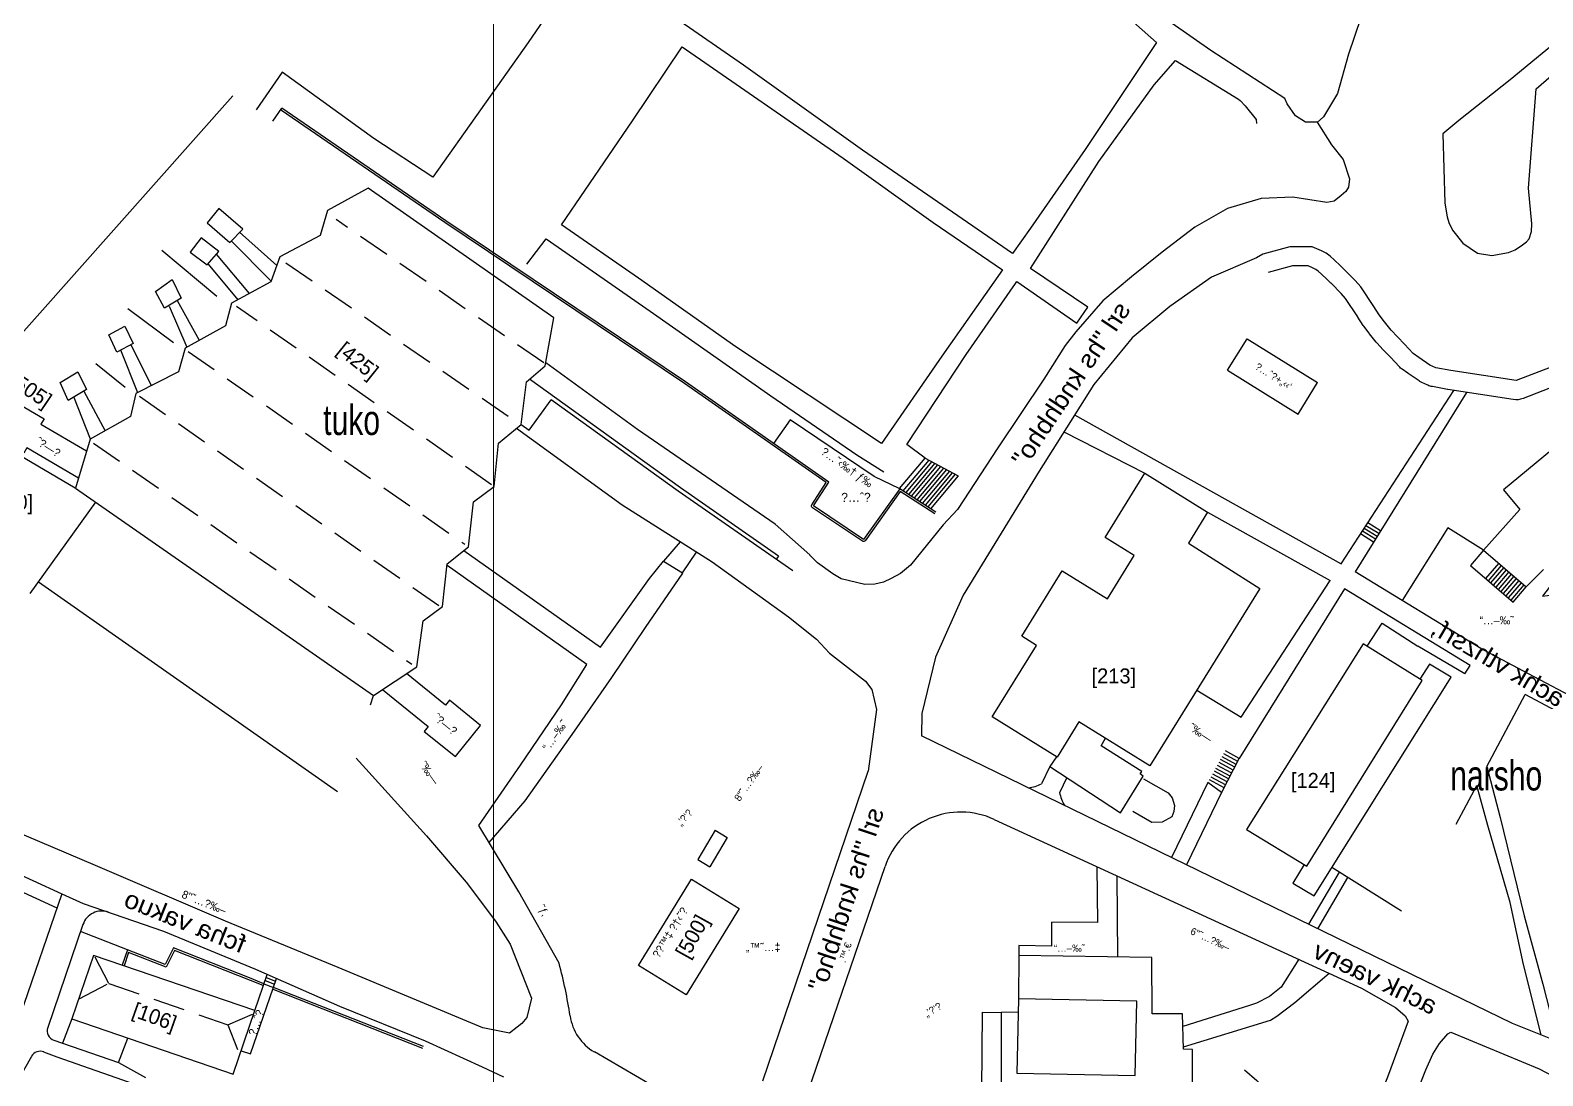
# Model space of a CAD drawing. Header units: millimetres. Extents: x 206768 to 208678, y 737854 to 739416.
# Drawn here: x 207191.2 to 207342.4, y 738649.3 to 738753.8 of the extents above; entities that cross this region are included whole.
import ezdxf
from ezdxf.enums import TextEntityAlignment as Align

# ---------------------------------------------------------------- set-up
doc = ezdxf.new("R2010")
doc.units = ezdxf.units.MM
doc.header["$LTSCALE"] = 0.5
doc.linetypes.add('HIDDEN', pattern=[9.525, 6.35, -3.175])
doc.layers.get('0').update_dxf_attribs({"color": 2})
for name, color, linetype in [('1BATIM', 6, 'Continuous'), ('1MADREGOT', 60, 'Continuous'), ('F-KIR-TOMECH', 140, 'Continuous'), ('F-MADREGOT', 61, 'Continuous'), ('H-HOUSE', 6, 'Continuous'), ('H-MITKAN', 6, 'Continuous'), ('H-MIVNE', 6, 'Continuous'), ('H-ROOF', 6, 'HIDDEN'), ('H-SCHACHA', 6, 'Continuous'), ('H-ZIBUR', 6, 'Continuous'), ('MISPAR', 1, 'Continuous'), ('R-MIDRACHA', 31, 'Continuous'), ('TEXT', 7, 'Continuous'), ('TR_ANOT_L', 7, 'Continuous')]:
    doc.layers.add(name, color=color, linetype=linetype)
for name, color, linetype, lineweight in [('1COVER', 7, 'Continuous', 25), ('1KAV-ASFLT', 7, 'Continuous', 25), ('A-NOTE', 82, 'Continuous', 9), ('R-E-SAFA', 7, 'Continuous', 25), ('R-MER', 7, 'Continuous', 25), ('R-ROAD', 7, 'Continuous', 25), ('rehovot', 7, 'Continuous', 40)]:
    doc.layers.add(name, color=color, linetype=linetype, lineweight=lineweight)
doc.layers.add('help', color=2, linetype='Continuous', lineweight=9, plot=False)
doc.styles.add('NR1', font='narkism$.shx')
doc.styles.add('REHOV-BIG', font='gil1.shx', dxfattribs={"height": 1.8})
doc.styles.add('TRHEBTXT', font='hebtxt')

# ---------------------------------------------------------------- blocks, each defined once
blk = doc.blocks.new('ANOT0')
at = {"style": 'TRHEBTXT', "flags": 8}
blk.add_attdef('TEXT', text='', height=1.6, dxfattribs=at).set_placement((0, -1.16), align=Align.TOP_CENTER)
blk = doc.blocks.new('ANOT10')
at = {"style": 'TRHEBTXT', "flags": 8}
blk.add_attdef('TEXT', text='', height=1.6, dxfattribs=at).set_placement((0, -1.16), align=Align.TOP_CENTER)
blk = doc.blocks.new('TR_LOT')
at = {"flags": 8}
blk.add_attdef('LOT', text='', height=3, dxfattribs=at).set_placement((0, 0), align=Align.MIDDLE_CENTER)
blk = doc.blocks.new('ANOT200')
at = {"style": 'TRHEBTXT', "flags": 8}
blk.add_attdef('TEXT', text='', height=1.8, dxfattribs=at).set_placement((0, 0), align=Align.MIDDLE_CENTER)
blk = doc.blocks.new('ANOT1')
at = {"style": 'TRHEBTXT', "flags": 8}
blk.add_attdef('TEXT', text='', height=1.6, dxfattribs=at).set_placement((0, -1.16), align=Align.TOP_CENTER)

msp = doc.modelspace()

# ---------------------------------------------------------------- linework, layer by layer
at = {"layer": '1BATIM'}
for points in [[(207196.02, 738709.02), (207190.88, 738712.04), (207190.56, 738711.49), (207187.11, 738713.52), (207189.14, 738716.97), (207192.59, 738714.94), (207192.28, 738714.41), (207196.84, 738711.73)], [(207226.42, 738687.91), (207230.99, 738684.21), (207230.59, 738683.71), (207233.7, 738681.19), (207236.22, 738684.3), (207233.11, 738686.82), (207232.72, 738686.34), (207228.83, 738689.5)]]:
    msp.add_lwpolyline(points, dxfattribs=at)
at = {"layer": '1COVER'}
for p, q in [((207165.93, 738696.01), (207211.46, 738747.19)), ((207241.08, 738713.8), (207243.26, 738716.83)), ((207334.75, 738717.57), (207323.63, 738699.66)), ((207240.27, 738714.38), (207241.08, 738713.8)), ((207267.16, 738714.82), (207265.51, 738712.46)), ((207294.52, 738713.63), (207302.62, 738709.5)), ((207308.89, 738705.6), (207321.13, 738698.77)), ((207332.89, 738704.04), (207328.33, 738696.79)), ((207336.46, 738701.8), (207332.89, 738704.04)), ((207266.01, 738701.22), (207265.78, 738700.9)), ((207336.18, 738692), (207323.63, 738699.66)), ((207335.14, 738690.29), (207322.57, 738697.96)), ((207334.61, 738689.45), (207329.9, 738692.24)), ((207341.54, 738689.16), (207336.18, 738692)), ((207334.61, 738689.45), (207335.14, 738690.29)), ((207357.36, 738680.76), (207341.54, 738689.16)), ((207225.21, 738686.36), (207225.51, 738687.31)), ((207336.79, 738680.2), (207340.61, 738687.39)), ((207358.19, 738678.05), (207340.61, 738687.39)), ((207293.13, 738680.2), (207292.28, 738678.46)), ((207294.82, 738679.1), (207294.08, 738677.59)), ((207308.92, 738678.59), (207305.28, 738671.12)), ((207310.28, 738677.6), (207306.77, 738670.39)), ((207333.73, 738674.44), (207335.79, 738678.32)), ((207297.9, 738664.61), (207297.86, 738670.19)), ((207328.25, 738665.76), (207321.3, 738670.13)), ((207299.92, 738661.18), (207299.86, 738669.27)), ((207319, 738664.44), (207322.06, 738669.65)), ((207319.9, 738664), (207322.91, 738669.11)), ((207194.36, 738667.5), (207190.21, 738655.37)), ((207196.48, 738664.41), (207192.96, 738654.12)), ((207297.9, 738664.61), (207293.3, 738664.67)), ((207293.31, 738662.27), (207293.3, 738664.67)), ((207290.03, 738662.32), (207290.01, 738661.32)), ((207293.31, 738662.27), (207290.03, 738662.32)), ((207213.66, 738655.83), (207214.9, 738659.44)), ((207213.23, 738651.49), (207215.81, 738659.04)), ((207193.58, 738652.85), (207194.44, 738652.55)), ((207212.29, 738651.81), (207213.23, 738651.49)), ((207191.33, 738651.25), (207187.35, 738644.21)), ((207193.89, 738651.16), (207192.57, 738651.68)), ((207202.35, 738648.2), (207193.89, 738651.16)), ((207200.04, 738650.63), (207202.73, 738649.15))]:
    msp.add_line(p, q, dxfattribs=at)
for points in [[(207266.01, 738701.22), (207256.2, 738708.05), (207241.1, 738718.88)], [(207295.59, 738715.33), (207322.22, 738700.44), (207333.51, 738717.76)], [(207275.55, 738709.16), (207267.16, 738714.82)], [(207278.12, 738707.95), (207275.55, 738709.16)], [(207200.92, 738661.89), (207196.24, 738663.72)]]:
    msp.add_lwpolyline(points, dxfattribs=at)
msp.add_lwpolyline([(207171.5, 738676.93), (207179.49, 738672.74, 0.011044), (207179.55, 738672.71), (207187.94, 738668.78, 0.002597), (207187.96, 738668.78), (207193.88, 738666.08, 0.023697)], format="xyb", dxfattribs=at)
for centre, radius, start, end in [((207290.42, 738682.35), 4.31, 277.5558, 295.6755), ((207298.29, 738678.52), 4.31, 192.4309, 210.5507), ((207198.37, 738663.77), 2, 70.9261, 161.117), ((207193.9, 738653.8), 1, 161.117, 251.0443), ((207192.2, 738650.76), 1, 68.2407, 150.4735)]:
    msp.add_arc(centre, radius, start, end, dxfattribs=at)
at = {"layer": '1KAV-ASFLT'}
for p, q in [((207264.42, 738648.81), (207274.97, 738679.75)), ((207188.58, 738670.14), (207194.36, 738667.5)), ((207268.51, 738646.36), (207276.65, 738670.23)), ((207194.36, 738667.5), (207196.5, 738666.53)), ((207196.5, 738666.53), (207204.54, 738663.75)), ((207204.54, 738663.75), (207213.73, 738659.96)), ((207213.73, 738659.96), (207222.12, 738656.25)), ((207222.12, 738656.25), (207230.68, 738652.79)), ((207230.68, 738652.79), (207236.38, 738650.2)), ((207236.38, 738650.2), (207238.51, 738649.19)), ((207257.17, 738646.1), (207247.59, 738651.7))]:
    msp.add_line(p, q, dxfattribs=at)
msp.add_lwpolyline([(207223.77, 738681.02), (207230.83, 738673.29), (207234.77, 738668.64), (207236.1, 738666.9), (207237.78, 738664.66), (207239.18, 738662.46), (207241.3, 738657.05), (207240.85, 738655.14), (207240.33, 738654.54), (207239.88, 738654.17), (207239.11, 738653.57), (207236.45, 738654.09), (207221.98, 738660.14), (207210.73, 738664.74), (207197.72, 738670.31), (207187.92, 738674.47)], dxfattribs=at)
at = {"layer": '1MADREGOT'}
for p, q in [((207325.47, 738702.63), (207324.17, 738703.43)), ((207325.65, 738702.91), (207324.35, 738703.71)), ((207325.82, 738703.19), (207324.53, 738703.98)), ((207326, 738703.48), (207324.71, 738704.26)), ((207326.17, 738703.76), (207324.89, 738704.54)), ((207336.46, 738701.8), (207335.16, 738700.28)), ((207335.16, 738700.28), (207339.41, 738696.63)), ((207337.98, 738700.5), (207336.67, 738698.98)), ((207338.23, 738700.28), (207336.92, 738698.76)), ((207338.48, 738700.07), (207337.17, 738698.55)), ((207338.73, 738699.85), (207337.43, 738698.33)), ((207338.98, 738699.64), (207337.68, 738698.12)), ((207339.23, 738699.42), (207337.93, 738697.9)), ((207339.48, 738699.21), (207338.18, 738697.69)), ((207339.73, 738698.99), (207338.43, 738697.47)), ((207339.98, 738698.78), (207338.68, 738697.26)), ((207340.23, 738698.56), (207338.93, 738697.04)), ((207340.48, 738698.35), (207339.18, 738696.83)), ((207339.41, 738696.63), (207340.71, 738698.15)), ((207311.44, 738679.84), (207310.03, 738680.6)), ((207311.59, 738680.13), (207310.19, 738680.89)), ((207311.74, 738680.42), (207310.34, 738681.18)), ((207311.89, 738680.71), (207310.5, 738681.47)), ((207310.68, 738678.37), (207309.24, 738679.15)), ((207310.83, 738678.66), (207309.4, 738679.44)), ((207310.98, 738678.96), (207309.56, 738679.73)), ((207311.13, 738679.25), (207309.71, 738680.02)), ((207311.25, 738679.56), (207309.87, 738680.31)), ((207310.53, 738678.08), (207309.08, 738678.86)), ((207214.57, 738658.5), (207215.51, 738658.13)), ((207214.68, 738658.81), (207215.61, 738658.45)), ((207214.79, 738659.13), (207215.72, 738658.76))]:
    msp.add_line(p, q, dxfattribs=at)
at = {"layer": 'F-KIR-TOMECH'}
msp.add_line((207200.92, 738661.89), (207200.4, 738660.37), dxfattribs=at)
msp.add_lwpolyline([(207281.61, 738705.45), (207278.17, 738707.68), (207274.65, 738702.76, -0.405145), (207274.38, 738702.71), (207269.38, 738706.06, -0.408668), (207269.32, 738706.34), (207270.75, 738708.56), (207256.6, 738718.46), (207232.65, 738734.54, -0.002408), (207232.65, 738734.55), (207216.23, 738745.81)], format="xyb", dxfattribs=at)
for points in [[(207281.72, 738705.62), (207278.12, 738707.95), (207274.49, 738702.88), (207269.49, 738706.23), (207271.02, 738708.61), (207256.71, 738718.62), (207232.76, 738734.71), (207216.34, 738745.97)], [(207209.86, 738727.16), (207204.35, 738731.74)], [(207200.98, 738725.97), (207205.54, 738722.56)], [(207200.71, 738718.08), (207197.77, 738720.43)], [(207267.44, 738699.74), (207255.97, 738707.72), (207243.26, 738716.83)], [(207192.03, 738698.66), (207221.93, 738677.7)], [(207214.5, 738658.32), (207213.21, 738658.82), (207205.63, 738661.83), (207204.78, 738660.17), (207201.04, 738661.63), (207200.59, 738660.3)], [(207214.57, 738658.5), (207213.28, 738659.01), (207205.53, 738662.08), (207204.68, 738660.42), (207200.92, 738661.89)], [(207230.44, 738652.05), (207215.43, 738657.95)], [(207230.51, 738652.23), (207215.51, 738658.13)], [(207312.56, 738649.9), (207313.8, 738648.85), (207314.52, 738648.09), (207315.23, 738647.17), (207315.67, 738646.42), (207316.87, 738644.41)]]:
    msp.add_lwpolyline(points, dxfattribs=at)
at = {"layer": 'F-MADREGOT'}
for p, q in [((207312.05, 738681.02), (207310.28, 738677.6)), ((207312.04, 738681.01), (207310.66, 738681.76)), ((207310.28, 738677.6), (207308.92, 738678.59))]:
    msp.add_line(p, q, dxfattribs=at)
for points in [[(207281.02, 738710.82), (207278.43, 738707.75)], [(207281.31, 738710.66), (207278.71, 738707.57)], [(207280.65, 738711.02), (207283.96, 738709.23), (207281.2, 738705.95)], [(207281.61, 738710.5), (207278.99, 738707.39)], [(207281.9, 738710.34), (207279.26, 738707.21)], [(207282.2, 738710.18), (207279.54, 738707.03)], [(207282.49, 738710.02), (207279.82, 738706.85)], [(207282.78, 738709.87), (207280.1, 738706.67)], [(207283.08, 738709.71), (207280.37, 738706.49)], [(207283.37, 738709.55), (207280.65, 738706.31)], [(207283.67, 738709.39), (207280.93, 738706.13)], [(207283.96, 738709.23), (207281.2, 738705.95)], [(207256.18, 738702.66), (207254.5, 738700.7), (207256.41, 738699.54), (207257.81, 738701.63)], [(207324.83, 738692.22), (207326.33, 738694.52), (207329.9, 738692.24)], [(207302.48, 738678.98), (207304.95, 738677.57), (207305.35, 738677.06), (207305.56, 738676.32), (207305.5, 738675.71), (207305.3, 738675.18), (207304.36, 738674.64), (207303.31, 738674.61), (207301.42, 738675.7)]]:
    msp.add_lwpolyline(points, dxfattribs=at)
at = {"layer": 'H-HOUSE'}
for p, q in [((207197.54, 738661.34), (207195.37, 738654.99)), ((207213.66, 738655.83), (207197.54, 738661.34)), ((207195.37, 738654.99), (207211.49, 738649.48)), ((207211.49, 738649.48), (207213.66, 738655.83))]:
    msp.add_line(p, q, dxfattribs=at)
at = {"layer": 'H-MITKAN'}
for p, q in [((207210.07, 738735.93), (207208.89, 738734.51)), ((207212.45, 738733.89), (207210.07, 738735.93)), ((207208.89, 738734.51), (207211.16, 738732.56)), ((207211.16, 738732.56), (207212.45, 738733.89))]:
    msp.add_line(p, q, dxfattribs=at)
for points in [[(207215.85, 738730.24), (207212.14, 738733.57)], [(207208.28, 738733), (207207.18, 738731.58), (207208.88, 738730.33), (207210.05, 738731.64), (207208.28, 738733)], [(207211.29, 738732.71), (207215.29, 738728.69)], [(207208.98, 738730.4), (207211.97, 738726.83)], [(207213.11, 738727.45), (207209.84, 738731.4)], [(207203.72, 738727.67), (207205.41, 738728.85), (207206.31, 738726.98), (207204.64, 738726), (207203.72, 738727.67)], [(207205.1, 738726.18), (207206.87, 738722.1)], [(207205.89, 738726.76), (207208.11, 738722.78)], [(207200.65, 738724.19), (207201.49, 738722.47), (207199.86, 738721.58), (207199.08, 738723.33), (207200.65, 738724.19)], [(207201.95, 738717.54), (207200.28, 738721.81)], [(207201.25, 738722.34), (207203.32, 738718.24)], [(207194.2, 738718.58), (207195.95, 738719.63), (207196.84, 738717.88), (207194.99, 738716.78), (207194.2, 738718.58)], [(207197.22, 738712.9), (207195.57, 738717.13)], [(207196.55, 738717.7), (207198.71, 738713.75)]]:
    msp.add_lwpolyline(points, dxfattribs=at)
at = {"layer": 'H-MIVNE'}
for p, q in [((207259.66, 738673.84), (207257.92, 738670.92)), ((207260.85, 738673.11), (207259.12, 738670.18)), ((207259.66, 738673.84), (207260.85, 738673.11)), ((207257.92, 738670.92), (207259.12, 738670.18)), ((207252.01, 738660.34), (207257.3, 738668.95)), ((207257.3, 738668.95), (207262.07, 738666.02)), ((207262.07, 738666.02), (207256.78, 738657.41)), ((207256.78, 738657.41), (207252.01, 738660.34))]:
    msp.add_line(p, q, dxfattribs=at)
at = {"layer": 'H-ROOF'}
for points in [[(207242.54, 738720.54), (207221.77, 738734.83)], [(207216.77, 738730.52), (207239.63, 738714.74)], [(207237.31, 738708.35), (207211.82, 738726.16)], [(207206.99, 738721.66), (207234.66, 738702.4)], [(207232.05, 738696.24), (207202.13, 738717.16)], [(207197.52, 738712.52), (207229.35, 738690.43)], [(207196.1, 738656.98), (207199.05, 738658.52), (207197.71, 738661.15)], [(207199.05, 738658.52), (207210.95, 738654.4), (207213.42, 738655.48)], [(207210.95, 738654.4), (207211.92, 738651.94)]]:
    msp.add_lwpolyline(points, dxfattribs=at)
at = {"layer": 'H-SCHACHA'}
for p, q in [((207195.37, 738654.99), (207194.44, 738652.55)), ((207194.44, 738652.55), (207200.04, 738650.63)), ((207200.04, 738650.63), (207200.97, 738653.08))]:
    msp.add_line(p, q, dxfattribs=at)
msp.add_lwpolyline([(207288.16, 738643.95), (207286.27, 738643.96), (207286.39, 738655.65), (207288.26, 738655.64)], dxfattribs=at)
at = {"layer": 'H-ZIBUR'}
for p, q in [((207224.99, 738737.98), (207220.91, 738735.73)), ((207243.54, 738725.02), (207224.99, 738737.98)), ((207220.91, 738735.73), (207220.19, 738733.26)), ((207220.19, 738733.26), (207216.17, 738731.12)), ((207216.17, 738731.12), (207215.27, 738728.63)), ((207215.27, 738728.63), (207211.33, 738726.48)), ((207211.33, 738726.48), (207210.71, 738724.21)), ((207242.69, 738720.23), (207243.54, 738725.02)), ((207210.71, 738724.21), (207206.7, 738722.01)), ((207310.88, 738719.79), (207312.83, 738722.93)), ((207312.83, 738722.93), (207319.88, 738718.55)), ((207206.7, 738722.01), (207206.04, 738719.63)), ((207240.81, 738718.63), (207242.69, 738720.23)), ((207310.88, 738719.79), (207317.93, 738715.41)), ((207206.04, 738719.63), (207201.77, 738717.45)), ((207240.27, 738714.38), (207240.81, 738718.63)), ((207317.93, 738715.41), (207319.88, 738718.55)), ((207201.77, 738717.45), (207201.24, 738715.17)), ((207201.24, 738715.17), (207197.19, 738712.89)), ((207238.02, 738712.5), (207240.27, 738714.38)), ((207197.19, 738712.89), (207195.72, 738708.01)), ((207237.59, 738708.18), (207238.02, 738712.5)), ((207195.71, 738708), (207190.1, 738711.3)), ((207298.64, 738703.08), (207302.62, 738709.5)), ((207302.62, 738709.5), (207308.89, 738705.6)), ((207195.72, 738708.01), (207225.51, 738687.31)), ((207235.51, 738706.65), (207237.59, 738708.18)), ((207191.2, 738697.5), (207197.75, 738706.6)), ((207235.01, 738702.16), (207235.51, 738706.65)), ((207308.89, 738705.6), (207306.98, 738702.52)), ((207232.89, 738700.45), (207235.01, 738702.16)), ((207301.56, 738701.27), (207298.64, 738703.08)), ((207306.98, 738702.52), (207314.11, 738697.98)), ((207232.41, 738696.2), (207232.89, 738700.45)), ((207298.87, 738696.94), (207301.56, 738701.27)), ((207290.31, 738693.21), (207294.36, 738699.74)), ((207294.36, 738699.74), (207298.87, 738696.94)), ((207314.11, 738697.98), (207303.11, 738680.27)), ((207230.49, 738694.77), (207232.41, 738696.2)), ((207229.85, 738690.17), (207230.49, 738694.77)), ((207291.77, 738692.3), (207290.31, 738693.21)), ((207287.34, 738685.17), (207291.77, 738692.3)), ((207324.44, 738692.47), (207312.76, 738673.9)), ((207330.32, 738688.8), (207324.44, 738692.47)), ((207225.51, 738687.31), (207229.85, 738690.17)), ((207331.07, 738690.44), (207330.11, 738688.93)), ((207333.22, 738689.12), (207331.07, 738690.44)), ((207318.79, 738670.26), (207330.32, 738688.8)), ((207319.52, 738667.29), (207333.22, 738689.12)), ((207293.84, 738681.14), (207287.34, 738685.17)), ((207296.03, 738684.67), (207293.84, 738681.14)), ((207303.11, 738680.27), (207296.03, 738684.67)), ((207312.76, 738673.9), (207318.79, 738670.26)), ((207318.52, 738670.42), (207317.42, 738668.55)), ((207317.42, 738668.55), (207319.52, 738667.29)), ((207290.01, 738661.32), (207289.98, 738657.01)), ((207303.32, 738661.13), (207290.01, 738661.32)), ((207303.36, 738655.49), (207303.32, 738661.13)), ((207289.98, 738657.01), (207289.83, 738649.57)), ((207301.8, 738656.76), (207289.98, 738657.01)), ((207301.64, 738649.32), (207301.8, 738656.76)), ((207306.39, 738655.5), (207303.36, 738655.49)), ((207306.47, 738651.96), (207306.39, 738655.5)), ((207307.37, 738651.94), (207306.47, 738651.96)), ((207307.37, 738648.59), (207307.37, 738651.94)), ((207289.83, 738649.57), (207301.64, 738649.32))]:
    msp.add_line(p, q, dxfattribs=at)
for points in [[(207343.27, 738711.8), (207338.45, 738707.85), (207340.1, 738705.87), (207336.46, 738701.8), (207340.71, 738698.15), (207342.47, 738699.88)], [(207343.91, 738699.26), (207342.37, 738697.22), (207343.37, 738697.34)], [(207293.77, 738681.18), (207293.13, 738680.2), (207300.19, 738675.58), (207302.46, 738679.25), (207302.16, 738679.48), (207302.31, 738679.7), (207298.23, 738682.27), (207298.68, 738683.02)], [(207289.96, 738655.67), (207288.26, 738655.64), (207288.26, 738644.04), (207287.83, 738643.67), (207287.29, 738643.66), (207287.37, 738642.09)]]:
    msp.add_lwpolyline(points, dxfattribs=at)
at = {"layer": 'help', "elevation": 8.36}
for points in [[(207039.06, 738869.54), (207237.51, 738869.54), (207237.51, 738588.88), (207039.06, 738588.88)], [(207237.51, 738869.54), (207435.96, 738869.54), (207435.96, 738588.88), (207237.51, 738588.88)]]:
    msp.add_lwpolyline(points, close=True, dxfattribs=at)
at = {"layer": 'R-E-SAFA'}
for points in [[(207330.2, 738760), (207328.86, 738758.23), (207328.14, 738757.51), (207328.62, 738757.27), (207329.23, 738756.95), (207329.61, 738756.79), (207330.07, 738756.44), (207330.32, 738755.97), (207330.35, 738755.71), (207330.24, 738755.5), (207329.73, 738755.3), (207324.83, 738756.88), (207322.96, 738751.37), (207321.87, 738747.42), (207320.48, 738745.09), (207319.85, 738744.54)], [(207344.96, 738753.61), (207339.11, 738748.81), (207333.99, 738744.73), (207332.41, 738743.41), (207332.61, 738736.49), (207332.83, 738735.11), (207333, 738734.54), (207333.35, 738733.77), (207334.39, 738732.47), (207335.85, 738731.5), (207337.28, 738731.26), (207338.95, 738731.55), (207339.62, 738731.82), (207340.37, 738732.31), (207340.76, 738732.63), (207341.02, 738732.93), (207341.25, 738733.65), (207341.3, 738734.43), (207340.97, 738737.99), (207341.71, 738747.89), (207347.77, 738753.13)], [(207344.27, 738720.51), (207339.72, 738718.75), (207333.2, 738719.75), (207331.7, 738720.03), (207331.1, 738720.31), (207329.99, 738721.06), (207329.43, 738721.45), (207328.58, 738722.38), (207327.85, 738723.11), (207327.23, 738723.8), (207326.56, 738724.63), (207326.04, 738725.33), (207325.49, 738726.16), (207324.2, 738728.12), (207323.63, 738728.76), (207322.58, 738729.82), (207322.15, 738730.26), (207321.57, 738730.8), (207321.14, 738731.18), (207320.72, 738731.48), (207320.26, 738731.73), (207319.32, 738732.13), (207317.11, 738732.13), (207314.42, 738731.39)], [(207282.44, 738704.34), (207279.19, 738700.32), (207278.2, 738699.49), (207277.27, 738698.99), (207276.5, 738698.63), (207275.61, 738698.42), (207274.64, 738698.39), (207272.26, 738698.94), (207271.44, 738699.44), (207269.89, 738700.56), (207269.11, 738701.36)]]:
    msp.add_lwpolyline(points, dxfattribs=at)
for centre, radius, start, end in [((207284.22, 738667.65), 8, 65.352, 161.1799), ((207250.11, 738656.01), 5, 188.4333, 239.7214)]:
    msp.add_arc(centre, radius, start, end, dxfattribs=at)
at = {"layer": 'R-MER'}
for p, q in [((207215.44, 738744.67), (207216.34, 738745.97)), ((207322.57, 738697.96), (207312.04, 738681.01))]:
    msp.add_line(p, q, dxfattribs=at)
for points in [[(207319.84, 738744.56), (207319.16, 738744.56), (207318.66, 738744.57), (207317.68, 738745.19), (207316.84, 738746.39), (207316.6, 738746.92), (207309.21, 738751.74), (207301.15, 738757.39), (207298.06, 738761.16)], [(207246.08, 738760), (207240.99, 738752.52), (207231.46, 738739.06), (207225.54, 738742.95), (207216.38, 738749.55), (207213.8, 738745.81)], [(207298.33, 738757.35), (207303.78, 738752.53), (207296.64, 738741.83), (207291.2, 738733.99), (207289.39, 738731.45), (207274.4, 738741.77), (207262.51, 738750.27), (207248.48, 738760)], [(207244.31, 738734.32), (207251.4, 738744.69), (207256.36, 738752.08), (207272.47, 738740.96), (207281.44, 738734.54), (207288.4, 738729.81), (207282.33, 738721.21), (207276.29, 738712.47), (207261.72, 738722.12), (207252, 738729), (207244.31, 738734.32)], [(207278.09, 738707.97), (207280.66, 738711.01), (207278.84, 738712.37), (207284.75, 738721.35), (207289.7, 738728.46), (207289.83, 738728.64), (207295.82, 738724.49), (207296.92, 738726.08), (207291.18, 738729.96), (207298, 738740.64), (207303.55, 738748.29), (207305.69, 738750.73), (207311.98, 738746.87), (207312.14, 738746.73), (207312.65, 738746.21), (207313.74, 738744.83), (207313.77, 738744.45)], [(207240.83, 738730.4), (207242.77, 738732.9), (207253.17, 738725.68), (207265.22, 738717.23), (207273.81, 738711.35), (207276.52, 738709.64)], [(207269.12, 738701.36), (207265.65, 738704.4), (207251.92, 738713.87), (207242.74, 738720.53)], [(207234.53, 738701.77), (207248.21, 738692.13), (207253.1, 738698.99), (207254.5, 738700.7)], [(207236.04, 738674.3), (207240.2, 738680.34), (207244.3, 738686.38), (207246.83, 738690.4), (207232.87, 738700.29)], [(207256.4, 738699.53), (207252.68, 738694.1), (207249.3, 738689.09), (207245.56, 738683.74), (207240.63, 738676.77), (207237.06, 738672.61)], [(207307.8, 738687.82), (207312.24, 738685.12), (207321.13, 738698.77)], [(207336.79, 738680.2), (207338.13, 738675.12), (207340.53, 738665.3), (207342.4, 738658.45), (207343.85, 738652.73)], [(207342.22, 738653.39), (207340.46, 738660.41), (207339.11, 738666.61), (207336.9, 738674.31), (207335.79, 738678.32)], [(207318.01, 738660.95), (207316.25, 738658.16), (207315.08, 738657.23), (207313.77, 738656.57), (207313.08, 738656.34), (207306.42, 738654.24)], [(207306.46, 738652.19), (207315.17, 738654.85), (207315.79, 738655.28), (207317.61, 738656.64), (207321.02, 738659.57)]]:
    msp.add_lwpolyline(points, dxfattribs=at)
at = {"layer": 'R-MIDRACHA'}
msp.add_lwpolyline([(207344.96, 738718.72), (207340.41, 738716.96, -0.131062), (207339.43, 738716.86), (207332.91, 738717.86, -0.008089), (207332.85, 738717.87), (207331.35, 738718.15, -0.063105), (207330.89, 738718.29), (207330.29, 738718.57, -0.039417), (207330.03, 738718.72), (207328.92, 738719.47, -0.003528), (207328.9, 738719.49), (207328.34, 738719.88, -0.055554), (207328.02, 738720.16), (207327.19, 738721.06), (207326.5, 738721.76, -0.013347), (207326.42, 738721.83), (207325.8, 738722.52, -0.013221), (207325.74, 738722.6), (207325.07, 738723.43, -0.010055), (207325.02, 738723.49), (207324.5, 738724.19, -0.013425), (207324.44, 738724.27), (207323.89, 738725.1, -0.000781), (207323.89, 738725.11), (207322.68, 738726.95), (207322.23, 738727.45), (207321.22, 738728.47, -0.001689), (207321.21, 738728.48), (207320.81, 738728.89), (207320.28, 738729.38), (207319.95, 738729.68), (207319.7, 738729.85), (207319.43, 738730), (207318.93, 738730.21), (207317.37, 738730.21), (207314.93, 738729.54)], format="xyb", dxfattribs=at)
at = {"layer": 'R-ROAD'}
for p, q in [((207339.37, 738654.53), (207280.28, 738683.28)), ((207287.55, 738674.92), (207324.28, 738658.07)), ((207324.28, 738658.07), (207327.65, 738656.12)), ((207328.94, 738654.76), (207326.97, 738649.42)), ((207327.65, 738656.12), (207328.64, 738655.31)), ((207328.64, 738655.31), (207328.94, 738654.76)), ((207349.42, 738650.5), (207339.37, 738654.53)), ((207326.97, 738649.42), (207325.31, 738645.21))]:
    msp.add_line(p, q, dxfattribs=at)
for points in [[(207319.84, 738744.56), (207321.28, 738742.32), (207322.45, 738740.84), (207323.07, 738738.91), (207322.96, 738738.09), (207322.7, 738737.64), (207322.22, 738737.24), (207321.52, 738736.68), (207320.8, 738736.54), (207317.4, 738737.08), (207314.23, 738736.94), (207310.86, 738735.93), (207307.62, 738734.08), (207304.34, 738731.59), (207301.28, 738729.11), (207298.42, 738726.73), (207295.73, 738723.63), (207294.65, 738722.27), (207292.53, 738718.91), (207287.92, 738712.03), (207283.89, 738705.88), (207282.44, 738704.34)], [(207314.42, 738731.39), (207314.42, 738731.39), (207313.77, 738731.02), (207309.28, 738729.07), (207305.12, 738726.14), (207301.36, 738723.02), (207297.5, 738718.37), (207292.06, 738709.7), (207284.46, 738697.33), (207281.69, 738691.11), (207280.32, 738685.5), (207280.28, 738683.28)], [(207239.8, 738713.99), (207250.38, 738706.33), (207259.37, 738700.65), (207266.99, 738695.16), (207269.79, 738692.93), (207271.09, 738691.52), (207274.7, 738688.73), (207275.33, 738687.9), (207275.79, 738685.91), (207274.97, 738679.75)], [(207244.07, 738660.55), (207240.04, 738667.69), (207236.04, 738674.3)], [(207328.5, 738643.95), (207330.28, 738648.79), (207330.69, 738649.89), (207331.4, 738651.48), (207332.06, 738652.54), (207332.9, 738653.49), (207333.21, 738653.68), (207342.02, 738650.01), (207343.35, 738649.3), (207344.31, 738648.16), (207344.56, 738647.84), (207344.91, 738646.88), (207344.99, 738646.32), (207345.11, 738645.74), (207344.96, 738645.12), (207344.61, 738644.62)]]:
    msp.add_lwpolyline(points, dxfattribs=at)
msp.add_arc((207198.95, 738648.43), 46.72, 8.4333, 15.0379, dxfattribs=at)

# ---------------------------------------------------------------- block references
at = {"layer": 'MISPAR'}
ref = msp.add_blockref('TR_LOT', (207223.96, 738720.76), dxfattribs=dict(at, xscale=0.5, yscale=0.5, zscale=0.5))
ref.add_attrib('LOT', '[425]', dxfattribs={"layer": '0', "height": 1.5, "rotation": 321.1684, "flags": 8}).set_placement((207223.96, 738720.76), align=Align.MIDDLE_CENTER)
ref = msp.add_blockref('TR_LOT', (207187.31, 738718.35), dxfattribs=dict(at, xscale=0.5, yscale=0.5, zscale=0.5))
ref.add_attrib('LOT', '[505]', dxfattribs={"layer": '0', "height": 1.5, "rotation": 325.9583, "flags": 8}).set_placement((207191.26, 738717.81), align=Align.MIDDLE_CENTER)
at = {"layer": 'MISPAR', "xscale": 0.5, "yscale": 0.5, "zscale": 0.5}
for p, values in [((207189.27, 738706.61), {'LOT': '[510]'}), ((207299.51, 738689.25), {'LOT': '[213]'}), ((207319.44, 738678.81), {'LOT': '[124]'})]:
    msp.add_blockref('TR_LOT', p, dxfattribs=at).add_auto_attribs(values)
at = {"layer": 'MISPAR'}
ref = msp.add_blockref('TR_LOT', (207261.46, 738658.81), dxfattribs=dict(at, xscale=0.5, yscale=0.5, zscale=0.5))
ref.add_attrib('LOT', '[500]', dxfattribs={"layer": '0', "height": 1.5, "rotation": 60.8859, "flags": 8}).set_placement((207257.37, 738663.24), align=Align.MIDDLE_CENTER)
ref = msp.add_blockref('TR_LOT', (207203.64, 738655.22), dxfattribs=dict(at, xscale=0.5, yscale=0.5, zscale=0.5))
ref.add_attrib('LOT', '[106]', dxfattribs={"layer": '0', "height": 1.5, "rotation": 340.4861, "flags": 8}).set_placement((207203.64, 738655.22), align=Align.MIDDLE_CENTER)
at = {"layer": 'TEXT'}
ref = msp.add_blockref('ANOT0', (207193.1, 738712.62), dxfattribs=dict(at, xscale=0.5, yscale=0.5, zscale=0.5))
ref.add_attrib('TEXT', 'ˆ\x8c—\x8e', dxfattribs={"layer": '0', "height": 0.8, "rotation": 327.9977, "style": 'TRHEBTXT', "flags": 8}).set_placement((207193.22, 738712.45), align=Align.TOP_CENTER)
ref = msp.add_blockref('ANOT200', (207272.76, 738707.14), dxfattribs=dict(at, xscale=0.5, yscale=0.5, zscale=0.5))
ref.add_attrib('TEXT', '\x8f…ˆ\x81', dxfattribs={"layer": '0', "height": 0.9, "style": 'TRHEBTXT', "flags": 8}).set_placement((207273.74, 738707.09), align=Align.MIDDLE_CENTER)
at = {"layer": 'TEXT', "xscale": 0.5, "yscale": 0.5, "zscale": 0.5}
msp.add_blockref('ANOT0', (207337.78, 738695.79), dxfattribs=at).add_auto_attribs({'TEXT': '“…–‰˜'})
at = {"layer": 'TEXT'}
ref = msp.add_blockref('ANOT0', (207235.82, 738684.3), dxfattribs=dict(at, xscale=0.5, yscale=0.5, zscale=0.5))
ref.add_attrib('TEXT', 'ˆ\x8c—\x8e', dxfattribs={"layer": '0', "height": 0.8, "rotation": 321.1175, "style": 'TRHEBTXT', "flags": 8}).set_placement((207232.95, 738684.74), align=Align.TOP_CENTER)
ref = msp.add_blockref('ANOT0', (207244.31, 738681.97), dxfattribs=dict(at, xscale=0.5000000000399579, yscale=0.5, zscale=0.5, rotation=54.72757855359312))
ref.add_attrib('TEXT', '“…–‰˜', dxfattribs={"layer": '0', "height": 0.8, "rotation": 54.7276, "style": 'TRHEBTXT', "flags": 8}).set_placement((207243.34, 738683.56), align=Align.TOP_CENTER)
at = {"layer": 'TEXT', "yscale": 0.5, "zscale": 0.5}
for name, p, xscale, rotation, values in [('ANOT10', (207308.73, 738684.37), 0.4999999999847762, 326.9552317479699, {'TEXT': '˜‰—'}), ('ANOT10', (207231.92, 738680.12), 0.4999999999873997, 305.5239542527628, {'TEXT': '˜‰—'}), ('ANOT0', (207208.95, 738667.55), 0.4999999999953441, 338.393012464966, {'TEXT': '8"˜…\x90‰–'})]:
    msp.add_blockref(name, p, dxfattribs=dict(at, xscale=xscale, rotation=rotation)).add_auto_attribs(values)
at = {"layer": 'TEXT'}
ref = msp.add_blockref('ANOT0', (207265.85, 738671.99), dxfattribs=dict(at, xscale=0.5, yscale=0.5, zscale=0.5))
ref.add_attrib('TEXT', '„™˜…‡', dxfattribs={"layer": '0', "height": 0.8, "style": 'TRHEBTXT', "flags": 8}).set_placement((207264.47, 738662.56), align=Align.TOP_CENTER)
ref = msp.add_blockref('ANOT0', (207214.59, 738655.45), dxfattribs=dict(at, xscale=0.4999999999925334, yscale=0.5, zscale=0.5, rotation=71.11815454972874))
ref.add_attrib('TEXT', '\x8f…ˆ\x81', dxfattribs={"layer": '0', "height": 0.8, "rotation": 71.1182, "style": 'TRHEBTXT', "flags": 8}).set_placement((207213.41, 738654.75), align=Align.TOP_CENTER)
at = {"layer": 'TR_ANOT_L'}
ref = msp.add_blockref('ANOT0', (207316.49, 738720.66), dxfattribs=dict(at, xscale=0.4499999999722064, yscale=0.4499999999534339, zscale=0.45, rotation=328.1548394759586))
ref.add_attrib('TEXT', '\x8f…ˆ\x81+„‹‹‘', dxfattribs={"layer": '0', "height": 0.72, "rotation": 328.1548, "style": 'TRHEBTXT', "flags": 8}).set_placement((207315.68, 738719.49), align=Align.TOP_CENTER)
ref = msp.add_blockref('ANOT0', (207265.64, 738712.67), dxfattribs=dict(at, xscale=0.499999999970393, yscale=0.5, zscale=0.5, rotation=325.0405145907742))
ref.add_attrib('TEXT', '\x8f…˜‹‰† ƒ‰', dxfattribs={"layer": '0', "height": 0.8, "rotation": 325.0405, "style": 'TRHEBTXT', "flags": 8}).set_placement((207273.08, 738710.41), align=Align.TOP_CENTER)
for p, xscale, yscale, zscale, rotation, values in [((207262.31, 738679.09, 22), 0.4499999999743537, 0.4499999999534339, 0.45, 54.52742939868411, {'TEXT': '8"˜…\x90‰–'}), ((207254.34, 738664.13), 0.4999999999580421, 0.5, 0.5, 58.44138095912707, {'TEXT': '\x8c\x8e™‡ \x9a†‹˜\x8e'}), ((207309.51, 738663.75), 0.4499999999884856, 0.4499999999534339, 0.45, 335.3520124675369, {'TEXT': '6"˜…\x90‰–'})]:
    msp.add_blockref('ANOT0', p, dxfattribs=dict(at, xscale=xscale, yscale=yscale, zscale=zscale, rotation=rotation)).add_auto_attribs(values)
ref = msp.add_blockref('ANOT0', (207255.43, 738676.92), dxfattribs=dict(at, xscale=0.4500000000116415, yscale=0.4499999999534339, zscale=0.45))
ref.add_attrib('TEXT', '„’\x8c‘\x8e', dxfattribs={"layer": '0', "height": 0.72, "rotation": 47.7302, "style": 'TRHEBTXT', "flags": 8}).set_placement((207256.33, 738675.34), align=Align.TOP_CENTER)
ref = msp.add_blockref('ANOT0', (207241.13, 738666.78), dxfattribs=dict(at, xscale=0.4499999999723963, yscale=0.4499999999534339, zscale=0.45, rotation=299.4415025486255))
ref.add_attrib('TEXT', '˜ƒ‚', dxfattribs={"layer": '0', "height": 0.72, "rotation": 299.4415, "style": 'TRHEBTXT', "flags": 8}).set_placement((207242.8, 738666.03), align=Align.TOP_CENTER)
ref = msp.add_blockref('ANOT1', (207273.68, 738661.52), dxfattribs=dict(at, xscale=0.45000000005458, yscale=0.4499999999534339, zscale=0.45, rotation=71.17989276441374))
ref.add_attrib('TEXT', '.™.€', dxfattribs={"layer": '0', "height": 0.72, "rotation": 71.1799, "style": 'TRHEBTXT', "flags": 8}).set_placement((207272.32, 738661.74), align=Align.TOP_CENTER)
ref = msp.add_blockref('ANOT0', (207297.93, 738662.72), dxfattribs=dict(at, xscale=0.4500000000116415, yscale=0.4499999999534339, zscale=0.45))
ref.add_attrib('TEXT', '“…–‰˜', dxfattribs={"layer": '0', "height": 0.72, "style": 'TRHEBTXT', "flags": 8}).set_placement((207295.08, 738662.42), align=Align.TOP_CENTER)
ref = msp.add_blockref('ANOT0', (207279, 738654.04, 22), dxfattribs=dict(at, xscale=0.4500000000116415, yscale=0.4499999999534339, zscale=0.45))
ref.add_attrib('TEXT', '„’\x8c‘\x8e', dxfattribs={"layer": '0', "height": 0.72, "rotation": 30.3958, "style": 'TRHEBTXT', "flags": 8}).set_placement((207281.24, 738656.22, 22), align=Align.TOP_CENTER)

# ---------------------------------------------------------------- texts
at = {"layer": 'A-NOTE', "style": 'NR1', "width": 0.75}
for s, p in [('tuko', (207220.49, 738713.32)), ('narsho', (207333.13, 738677.81, 17))]:
    msp.add_text(s, height=3, dxfattribs=at).set_placement(p)
at = {"layer": 'rehovot', "ltscale": 2, "style": 'REHOV-BIG', "text_generation_flag": 2, "width": 1.1}
for s, rotation, p in [('srl "hs kndhbho"', 1136.3125, (207301.25, 738725.84)), ('achk vthzsrf,', 689.6873, (207343.9, 738686.06)), ('srl "hs kndhbho"', 1871.7937, (207276.57, 738675.73)), ('fcha vakuo', 1418.1802, (207212.31, 738661.52)), ('achk vaenv', 694.1516, (207331.29, 738655.36))]:
    msp.add_text(s, height=1.8, rotation=rotation, dxfattribs=at).set_placement(p)

doc.saveas('drawing.dxf')
